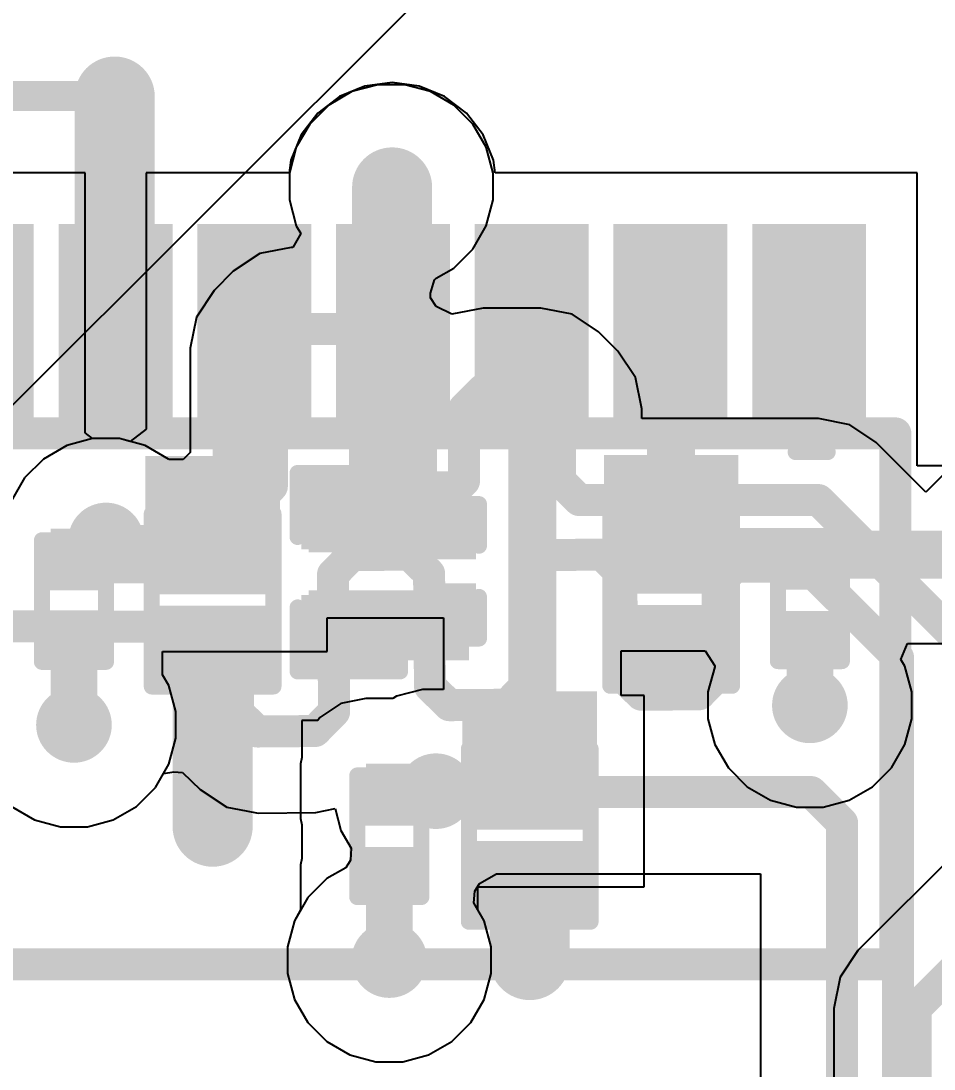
# Model space of a CAD drawing. Header units: millimetres. Extents: x 0 to 214, y 0 to 214.
# Drawn here: x 4.002 to 4.2871, y 3.9083 to 4.2357 of the extents above; entities that cross this region are included whole.
import ezdxf

# ---------------------------------------------------------------- set-up
doc = ezdxf.new("R2010")
doc.units = ezdxf.units.MM
doc.header["$MEASUREMENT"] = 0
for name, color, linetype in [('BottomLayer', 5, 'Continuous'), ('BottomSolder', 6, 'Continuous'), ('TopLayer', 1, 'Continuous'), ('TopOverlay', 2, 'Continuous'), ('TopPaste', 8, 'Continuous'), ('TopSolder', 216, 'Continuous'), ('ViaHoleLayer', 16, 'Continuous')]:
    doc.layers.add(name, color=color, linetype=linetype)
doc.styles.add('Arial', font='', dxfattribs={"height": 0.2})
doc.styles.get('Arial').set_extended_font_data('Arial')

# ---------------------------------------------------------------- blocks, each defined once
blk = doc.blocks.new('DM3BT_DSF_PEJS_31')
at = {"layer": 'TopLayer'}
for points in [[(-0.12598, 0.26575), (-0.12598, 0.32087), (-0.09843, 0.32087), (-0.09843, 0.26575)], [(-0.08268, 0.26575), (-0.08268, 0.32087), (-0.05512, 0.32087), (-0.05512, 0.26575)], [(-0.03937, 0.26575), (-0.03937, 0.32087), (-0.01181, 0.32087), (-0.01181, 0.26575)], [(0.00394, 0.26575), (0.00394, 0.32087), (0.0315, 0.32087), (0.0315, 0.26575)], [(0.04724, 0.26575), (0.04724, 0.32087), (0.0748, 0.32087), (0.0748, 0.26575)], [(0.09055, 0.26575), (0.09055, 0.32087), (0.11811, 0.32087), (0.11811, 0.26575)], [(0.13386, 0.26575), (0.13386, 0.32087), (0.16142, 0.32087), (0.16142, 0.26575)]]:
    blk.add_hatch(color=1, dxfattribs=at).paths.add_polyline_path(points)
at = {"layer": 'TopPaste'}
for points in [[(-0.12598, 0.26575), (-0.12598, 0.32087), (-0.09843, 0.32087), (-0.09843, 0.26575)], [(-0.08268, 0.26575), (-0.08268, 0.32087), (-0.05512, 0.32087), (-0.05512, 0.26575)], [(-0.03937, 0.26575), (-0.03937, 0.32087), (-0.01181, 0.32087), (-0.01181, 0.26575)], [(0.00394, 0.26575), (0.00394, 0.32087), (0.0315, 0.32087), (0.0315, 0.26575)], [(0.04724, 0.26575), (0.04724, 0.32087), (0.0748, 0.32087), (0.0748, 0.26575)], [(0.09055, 0.26575), (0.09055, 0.32087), (0.11811, 0.32087), (0.11811, 0.26575)], [(0.13386, 0.26575), (0.13386, 0.32087), (0.16142, 0.32087), (0.16142, 0.26575)]]:
    blk.add_hatch(color=8, dxfattribs=at).paths.add_polyline_path(points)
at = {"layer": 'TopSolder'}
for points in [[(-0.12998, 0.26175), (-0.12998, 0.32487), (-0.09443, 0.32487), (-0.09443, 0.26175)], [(-0.08668, 0.26175), (-0.08668, 0.32487), (-0.05112, 0.32487), (-0.05112, 0.26175)], [(-0.04337, 0.26175), (-0.04337, 0.32487), (-0.00781, 0.32487), (-0.00781, 0.26175)], [(-0.00006, 0.26175), (-0.00006, 0.32487), (0.0355, 0.32487), (0.0355, 0.26175)], [(0.04324, 0.26175), (0.04324, 0.32487), (0.0788, 0.32487), (0.0788, 0.26175)], [(0.08655, 0.26175), (0.08655, 0.32487), (0.12211, 0.32487), (0.12211, 0.26175)], [(0.12986, 0.26175), (0.12986, 0.32487), (0.16542, 0.32487), (0.16542, 0.26175)]]:
    blk.add_hatch(color=216, dxfattribs=at).paths.add_polyline_path(points)
at = {"layer": 'TopOverlay', "const_width": 0.005}
for points in [[(-0.108, 0.333), (-0.118, 0.333)], [(-0.113, 0.328), (-0.118, 0.333)], [(-0.108, 0.333), (-0.113, 0.328)]]:
    blk.add_lwpolyline(points, dxfattribs=at)
at = {"layer": 'TopOverlay', "const_width": 0.0025}
for points in [[(-0.11925, 0.333, 1), (-0.11675, 0.333, 1)], [(-0.11925, 0.333, 1), (-0.11675, 0.333, 1)], [(-0.10925, 0.333, 1), (-0.10675, 0.333, 1)], [(-0.10925, 0.333, 1), (-0.10675, 0.333, 1)], [(-0.11425, 0.328, 1), (-0.11175, 0.328, 1)], [(-0.11425, 0.328, 1), (-0.11175, 0.328, 1)]]:
    blk.add_lwpolyline(points, format="xyb", close=True, dxfattribs=at)
blk = doc.blocks.new('R___0201_35')
at = {"layer": 'TopLayer'}
for points in [[(-0.01614, 0.00728), (-0.00551, 0.00728), (-0.00551, -0.00728), (-0.01614, -0.00728)], [(0.00551, 0.00728), (0.01614, 0.00728), (0.01614, -0.00728), (0.00551, -0.00728)]]:
    blk.add_hatch(color=1, dxfattribs=at).paths.add_polyline_path(points)
at = {"layer": 'TopPaste'}
for points in [[(-0.01614, 0.00728), (-0.00551, 0.00728), (-0.00551, -0.00728), (-0.01614, -0.00728)], [(0.00551, 0.00728), (0.01614, 0.00728), (0.01614, -0.00728), (0.00551, -0.00728)]]:
    blk.add_hatch(color=8, dxfattribs=at).paths.add_polyline_path(points)
at = {"layer": 'TopSolder'}
for points in [[(-0.01831, 0.00945), (-0.00335, 0.00945), (-0.00335, -0.00945), (-0.01831, -0.00945)], [(0.00335, 0.00945), (0.01831, 0.00945), (0.01831, -0.00945), (0.00335, -0.00945)]]:
    blk.add_hatch(color=216, dxfattribs=at).paths.add_polyline_path(points)
at = {"layer": 'TopOverlay', "const_width": 0.005}
for points in [[(0.019, 0.01), (-0.019, 0.01)], [(-0.019, -0.01), (-0.019, 0.01)], [(0.019, -0.01), (0.019, 0.01)], [(0.019, -0.01), (-0.019, -0.01)]]:
    blk.add_lwpolyline(points, dxfattribs=at)
at = {"layer": 'TopOverlay', "const_width": 0.0025}
for points in [[(-0.02025, 0.01, 1), (-0.01775, 0.01, 1)], [(-0.02025, 0.01, 1), (-0.01775, 0.01, 1)], [(0.01775, 0.01, 1), (0.02025, 0.01, 1)], [(0.01775, 0.01, 1), (0.02025, 0.01, 1)], [(-0.02025, -0.01, 1), (-0.01775, -0.01, 1)], [(-0.02025, -0.01, 1), (-0.01775, -0.01, 1)], [(0.01775, -0.01, 1), (0.02025, -0.01, 1)], [(0.01775, -0.01, 1), (0.02025, -0.01, 1)]]:
    blk.add_lwpolyline(points, format="xyb", close=True, dxfattribs=at)
blk = doc.blocks.new('R___0201_36')
at = {"layer": 'TopLayer'}
for points in [[(-0.01614, 0.00728), (-0.00551, 0.00728), (-0.00551, -0.00728), (-0.01614, -0.00728)], [(0.00551, 0.00728), (0.01614, 0.00728), (0.01614, -0.00728), (0.00551, -0.00728)]]:
    blk.add_hatch(color=1, dxfattribs=at).paths.add_polyline_path(points)
at = {"layer": 'TopPaste'}
for points in [[(-0.01614, 0.00728), (-0.00551, 0.00728), (-0.00551, -0.00728), (-0.01614, -0.00728)], [(0.00551, 0.00728), (0.01614, 0.00728), (0.01614, -0.00728), (0.00551, -0.00728)]]:
    blk.add_hatch(color=8, dxfattribs=at).paths.add_polyline_path(points)
at = {"layer": 'TopSolder'}
for points in [[(-0.01831, 0.00945), (-0.00335, 0.00945), (-0.00335, -0.00945), (-0.01831, -0.00945)], [(0.00335, 0.00945), (0.01831, 0.00945), (0.01831, -0.00945), (0.00335, -0.00945)]]:
    blk.add_hatch(color=216, dxfattribs=at).paths.add_polyline_path(points)
at = {"layer": 'TopOverlay', "const_width": 0.005}
for points in [[(0.019, 0.01), (-0.019, 0.01)], [(-0.019, -0.01), (-0.019, 0.01)], [(0.019, -0.01), (0.019, 0.01)], [(0.019, -0.01), (-0.019, -0.01)]]:
    blk.add_lwpolyline(points, dxfattribs=at)
at = {"layer": 'TopOverlay', "const_width": 0.0025}
for points in [[(-0.02025, 0.01, 1), (-0.01775, 0.01, 1)], [(-0.02025, 0.01, 1), (-0.01775, 0.01, 1)], [(0.01775, 0.01, 1), (0.02025, 0.01, 1)], [(0.01775, 0.01, 1), (0.02025, 0.01, 1)], [(-0.02025, -0.01, 1), (-0.01775, -0.01, 1)], [(-0.02025, -0.01, 1), (-0.01775, -0.01, 1)], [(0.01775, -0.01, 1), (0.02025, -0.01, 1)], [(0.01775, -0.01, 1), (0.02025, -0.01, 1)]]:
    blk.add_lwpolyline(points, format="xyb", close=True, dxfattribs=at)
blk = doc.blocks.new('R___0201_37')
at = {"layer": 'TopLayer'}
for points in [[(-0.01614, 0.00728), (-0.00551, 0.00728), (-0.00551, -0.00728), (-0.01614, -0.00728)], [(0.00551, 0.00728), (0.01614, 0.00728), (0.01614, -0.00728), (0.00551, -0.00728)]]:
    blk.add_hatch(color=1, dxfattribs=at).paths.add_polyline_path(points)
at = {"layer": 'TopPaste'}
for points in [[(-0.01614, 0.00728), (-0.00551, 0.00728), (-0.00551, -0.00728), (-0.01614, -0.00728)], [(0.00551, 0.00728), (0.01614, 0.00728), (0.01614, -0.00728), (0.00551, -0.00728)]]:
    blk.add_hatch(color=8, dxfattribs=at).paths.add_polyline_path(points)
at = {"layer": 'TopSolder'}
for points in [[(-0.01831, 0.00945), (-0.00335, 0.00945), (-0.00335, -0.00945), (-0.01831, -0.00945)], [(0.00335, 0.00945), (0.01831, 0.00945), (0.01831, -0.00945), (0.00335, -0.00945)]]:
    blk.add_hatch(color=216, dxfattribs=at).paths.add_polyline_path(points)
at = {"layer": 'TopOverlay', "const_width": 0.005}
for points in [[(0.019, 0.01), (-0.019, 0.01)], [(-0.019, -0.01), (-0.019, 0.01)], [(0.019, -0.01), (0.019, 0.01)], [(0.019, -0.01), (-0.019, -0.01)]]:
    blk.add_lwpolyline(points, dxfattribs=at)
at = {"layer": 'TopOverlay', "const_width": 0.0025}
for points in [[(-0.02025, 0.01, 1), (-0.01775, 0.01, 1)], [(-0.02025, 0.01, 1), (-0.01775, 0.01, 1)], [(0.01775, 0.01, 1), (0.02025, 0.01, 1)], [(0.01775, 0.01, 1), (0.02025, 0.01, 1)], [(-0.02025, -0.01, 1), (-0.01775, -0.01, 1)], [(-0.02025, -0.01, 1), (-0.01775, -0.01, 1)], [(0.01775, -0.01, 1), (0.02025, -0.01, 1)], [(0.01775, -0.01, 1), (0.02025, -0.01, 1)]]:
    blk.add_lwpolyline(points, format="xyb", close=True, dxfattribs=at)
blk = doc.blocks.new('SOD_882_56')
at = {"layer": 'TopLayer'}
for points in [[(-0.00394, -0.01575), (-0.02362, -0.01575), (-0.02362, 0.01575), (-0.00394, 0.01575)], [(0.02362, -0.01575), (0.00394, -0.01575), (0.00394, 0.01575), (0.02362, 0.01575)]]:
    blk.add_hatch(color=1, dxfattribs=at).paths.add_polyline_path(points)
at = {"layer": 'TopOverlay'}
blk.add_hatch(color=2, dxfattribs=at).paths.add_polyline_path([(0.02697, -0.021), (0.04497, -0.021), (0.04497, 0.021), (0.02697, 0.021)])
at = {"layer": 'TopPaste'}
for points in [[(-0.00394, -0.01575), (-0.02362, -0.01575), (-0.02362, 0.01575), (-0.00394, 0.01575)], [(0.02362, -0.01575), (0.00394, -0.01575), (0.00394, 0.01575), (0.02362, 0.01575)]]:
    blk.add_hatch(color=8, dxfattribs=at).paths.add_polyline_path(points)
at = {"layer": 'TopSolder'}
for points in [[(-0.00177, -0.01791), (-0.02579, -0.01791), (-0.02579, 0.01791), (-0.00177, 0.01791)], [(0.02579, -0.01791), (0.00177, -0.01791), (0.00177, 0.01791), (0.02579, 0.01791)]]:
    blk.add_hatch(color=216, dxfattribs=at).paths.add_polyline_path(points)
at = {"layer": 'TopOverlay', "const_width": 0.005}
for points in [[(-0.027, 0.019), (0.027, 0.019)], [(-0.027, 0.019), (-0.027, -0.019)], [(0.027, 0.019), (0.027, -0.019)], [(-0.027, -0.019), (0.027, -0.019)]]:
    blk.add_lwpolyline(points, dxfattribs=at)
at = {"layer": 'TopOverlay', "const_width": 0.0025}
for points in [[(-0.02825, 0.019, 1), (-0.02575, 0.019, 1)], [(-0.02825, 0.019, 1), (-0.02575, 0.019, 1)], [(0.02575, 0.019, 1), (0.02825, 0.019, 1)], [(0.02575, 0.019, 1), (0.02825, 0.019, 1)], [(-0.02825, -0.019, 1), (-0.02575, -0.019, 1)], [(-0.02825, -0.019, 1), (-0.02575, -0.019, 1)], [(0.02575, -0.019, 1), (0.02825, -0.019, 1)], [(0.02575, -0.019, 1), (0.02825, -0.019, 1)]]:
    blk.add_lwpolyline(points, format="xyb", close=True, dxfattribs=at)
blk = doc.blocks.new('SOD_882_57')
at = {"layer": 'TopLayer'}
for points in [[(-0.00394, -0.01575), (-0.02362, -0.01575), (-0.02362, 0.01575), (-0.00394, 0.01575)], [(0.02362, -0.01575), (0.00394, -0.01575), (0.00394, 0.01575), (0.02362, 0.01575)]]:
    blk.add_hatch(color=1, dxfattribs=at).paths.add_polyline_path(points)
at = {"layer": 'TopOverlay'}
blk.add_hatch(color=2, dxfattribs=at).paths.add_polyline_path([(0.02697, -0.021), (0.04497, -0.021), (0.04497, 0.021), (0.02697, 0.021)])
at = {"layer": 'TopPaste'}
for points in [[(-0.00394, -0.01575), (-0.02362, -0.01575), (-0.02362, 0.01575), (-0.00394, 0.01575)], [(0.02362, -0.01575), (0.00394, -0.01575), (0.00394, 0.01575), (0.02362, 0.01575)]]:
    blk.add_hatch(color=8, dxfattribs=at).paths.add_polyline_path(points)
at = {"layer": 'TopSolder'}
for points in [[(-0.00177, -0.01791), (-0.02579, -0.01791), (-0.02579, 0.01791), (-0.00177, 0.01791)], [(0.02579, -0.01791), (0.00177, -0.01791), (0.00177, 0.01791), (0.02579, 0.01791)]]:
    blk.add_hatch(color=216, dxfattribs=at).paths.add_polyline_path(points)
at = {"layer": 'TopOverlay', "const_width": 0.005}
for points in [[(-0.027, 0.019), (0.027, 0.019)], [(-0.027, 0.019), (-0.027, -0.019)], [(0.027, 0.019), (0.027, -0.019)], [(-0.027, -0.019), (0.027, -0.019)]]:
    blk.add_lwpolyline(points, dxfattribs=at)
at = {"layer": 'TopOverlay', "const_width": 0.0025}
for points in [[(-0.02825, 0.019, 1), (-0.02575, 0.019, 1)], [(-0.02825, 0.019, 1), (-0.02575, 0.019, 1)], [(0.02575, 0.019, 1), (0.02825, 0.019, 1)], [(0.02575, 0.019, 1), (0.02825, 0.019, 1)], [(-0.02825, -0.019, 1), (-0.02575, -0.019, 1)], [(-0.02825, -0.019, 1), (-0.02575, -0.019, 1)], [(0.02575, -0.019, 1), (0.02825, -0.019, 1)], [(0.02575, -0.019, 1), (0.02825, -0.019, 1)]]:
    blk.add_lwpolyline(points, format="xyb", close=True, dxfattribs=at)
blk = doc.blocks.new('SOD_882_58')
at = {"layer": 'TopLayer'}
for points in [[(-0.00394, -0.01575), (-0.02362, -0.01575), (-0.02362, 0.01575), (-0.00394, 0.01575)], [(0.02362, -0.01575), (0.00394, -0.01575), (0.00394, 0.01575), (0.02362, 0.01575)]]:
    blk.add_hatch(color=1, dxfattribs=at).paths.add_polyline_path(points)
at = {"layer": 'TopOverlay'}
blk.add_hatch(color=2, dxfattribs=at).paths.add_polyline_path([(0.02715, -0.021), (0.04515, -0.021), (0.04515, 0.021), (0.02715, 0.021)])
at = {"layer": 'TopPaste'}
for points in [[(-0.00394, -0.01575), (-0.02362, -0.01575), (-0.02362, 0.01575), (-0.00394, 0.01575)], [(0.02362, -0.01575), (0.00394, -0.01575), (0.00394, 0.01575), (0.02362, 0.01575)]]:
    blk.add_hatch(color=8, dxfattribs=at).paths.add_polyline_path(points)
at = {"layer": 'TopSolder'}
for points in [[(-0.00177, -0.01791), (-0.02579, -0.01791), (-0.02579, 0.01791), (-0.00177, 0.01791)], [(0.02579, -0.01791), (0.00177, -0.01791), (0.00177, 0.01791), (0.02579, 0.01791)]]:
    blk.add_hatch(color=216, dxfattribs=at).paths.add_polyline_path(points)
at = {"layer": 'TopOverlay', "const_width": 0.005}
for points in [[(-0.027, 0.019), (0.027, 0.019)], [(-0.027, 0.019), (-0.027, -0.019)], [(0.027, 0.019), (0.027, -0.019)], [(-0.027, -0.019), (0.027, -0.019)]]:
    blk.add_lwpolyline(points, dxfattribs=at)
at = {"layer": 'TopOverlay', "const_width": 0.0025}
for points in [[(-0.02825, 0.019, 1), (-0.02575, 0.019, 1)], [(-0.02825, 0.019, 1), (-0.02575, 0.019, 1)], [(0.02575, 0.019, 1), (0.02825, 0.019, 1)], [(0.02575, 0.019, 1), (0.02825, 0.019, 1)], [(-0.02825, -0.019, 1), (-0.02575, -0.019, 1)], [(-0.02825, -0.019, 1), (-0.02575, -0.019, 1)], [(0.02575, -0.019, 1), (0.02825, -0.019, 1)], [(0.02575, -0.019, 1), (0.02825, -0.019, 1)]]:
    blk.add_lwpolyline(points, format="xyb", close=True, dxfattribs=at)
blk = doc.blocks.new('CAP_0201_60')
at = {"layer": 'TopLayer'}
for points in [[(-0.01772, 0.00591), (-0.00591, 0.00591), (-0.00591, -0.00591), (-0.01772, -0.00591)], [(0.00591, 0.00591), (0.01772, 0.00591), (0.01772, -0.00591), (0.00591, -0.00591)]]:
    blk.add_hatch(color=1, dxfattribs=at).paths.add_polyline_path(points)
at = {"layer": 'TopPaste'}
for points in [[(-0.01772, 0.00591), (-0.00591, 0.00591), (-0.00591, -0.00591), (-0.01772, -0.00591)], [(0.00591, 0.00591), (0.01772, 0.00591), (0.01772, -0.00591), (0.00591, -0.00591)]]:
    blk.add_hatch(color=8, dxfattribs=at).paths.add_polyline_path(points)
at = {"layer": 'TopSolder'}
for points in [[(-0.01988, 0.00807), (-0.00374, 0.00807), (-0.00374, -0.00807), (-0.01988, -0.00807)], [(0.00374, 0.00807), (0.01988, 0.00807), (0.01988, -0.00807), (0.00374, -0.00807)]]:
    blk.add_hatch(color=216, dxfattribs=at).paths.add_polyline_path(points)
at = {"layer": 'TopOverlay', "const_width": 0.005}
for points in [[(-0.021, 0.009), (-0.021, -0.009)], [(-0.021, 0.009), (-0.008, 0.009)], [(0.008, 0.009), (0.021, 0.009)], [(0.021, 0.009), (0.021, -0.009)], [(-0.021, -0.009), (-0.008, -0.009)], [(0.008, -0.009), (0.021, -0.009)]]:
    blk.add_lwpolyline(points, dxfattribs=at)
at = {"layer": 'TopOverlay', "const_width": 0.0025}
for points in [[(-0.02225, 0.009, 1), (-0.01975, 0.009, 1)], [(-0.02225, 0.009, 1), (-0.01975, 0.009, 1)], [(-0.00925, 0.009, 1), (-0.00675, 0.009, 1)], [(0.00675, 0.009, 1), (0.00925, 0.009, 1)], [(0.01975, 0.009, 1), (0.02225, 0.009, 1)], [(0.01975, 0.009, 1), (0.02225, 0.009, 1)], [(-0.02225, -0.009, 1), (-0.01975, -0.009, 1)], [(-0.02225, -0.009, 1), (-0.01975, -0.009, 1)], [(-0.00925, -0.009, 1), (-0.00675, -0.009, 1)], [(0.00675, -0.009, 1), (0.00925, -0.009, 1)], [(0.01975, -0.009, 1), (0.02225, -0.009, 1)], [(0.01975, -0.009, 1), (0.02225, -0.009, 1)]]:
    blk.add_lwpolyline(points, format="xyb", close=True, dxfattribs=at)
blk = doc.blocks.new('C___0402_61')
at = {"layer": 'TopLayer'}
for points in [[(-0.0275, -0.0125), (-0.0275, 0.0125), (-0.0095, 0.0125), (-0.0095, -0.0125)], [(0.0095, -0.0125), (0.0095, 0.0125), (0.0275, 0.0125), (0.0275, -0.0125)]]:
    blk.add_hatch(color=1, dxfattribs=at).paths.add_polyline_path(points)
at = {"layer": 'TopPaste'}
for points in [[(-0.0275, -0.0125), (-0.0275, 0.0125), (-0.0095, 0.0125), (-0.0095, -0.0125)], [(0.0095, -0.0125), (0.0095, 0.0125), (0.0275, 0.0125), (0.0275, -0.0125)]]:
    blk.add_hatch(color=8, dxfattribs=at).paths.add_polyline_path(points)
at = {"layer": 'TopSolder'}
for points in [[(-0.02986, -0.01486), (-0.02986, 0.01486), (-0.00714, 0.01486), (-0.00714, -0.01486)], [(0.00714, -0.01486), (0.00714, 0.01486), (0.02986, 0.01486), (0.02986, -0.01486)]]:
    blk.add_hatch(color=216, dxfattribs=at).paths.add_polyline_path(points)
at = {"layer": 'TopOverlay', "const_width": 0.005}
for points in [[(-0.031, 0.016), (-0.031, -0.016)], [(-0.031, 0.016), (-0.011, 0.016)], [(0.011, 0.016), (0.031, 0.016)], [(0.031, 0.016), (0.031, -0.016)], [(-0.031, -0.016), (-0.011, -0.016)], [(0.011, -0.016), (0.031, -0.016)]]:
    blk.add_lwpolyline(points, dxfattribs=at)
at = {"layer": 'TopOverlay', "const_width": 0.0025}
for points in [[(-0.03225, 0.016, 1), (-0.02975, 0.016, 1)], [(-0.03225, 0.016, 1), (-0.02975, 0.016, 1)], [(-0.01225, 0.016, 1), (-0.00975, 0.016, 1)], [(0.00975, 0.016, 1), (0.01225, 0.016, 1)], [(0.02975, 0.016, 1), (0.03225, 0.016, 1)], [(0.02975, 0.016, 1), (0.03225, 0.016, 1)], [(-0.03225, -0.016, 1), (-0.02975, -0.016, 1)], [(-0.03225, -0.016, 1), (-0.02975, -0.016, 1)], [(-0.01225, -0.016, 1), (-0.00975, -0.016, 1)], [(0.00975, -0.016, 1), (0.01225, -0.016, 1)], [(0.02975, -0.016, 1), (0.03225, -0.016, 1)], [(0.02975, -0.016, 1), (0.03225, -0.016, 1)]]:
    blk.add_lwpolyline(points, format="xyb", close=True, dxfattribs=at)

msp = doc.modelspace()

# ---------------------------------------------------------------- hatches: boundary and pattern name
at = {"layer": 'BottomLayer'}
h = msp.add_hatch(color=5, dxfattribs=at)
edge = h.paths.add_edge_path()
edge.add_arc((4.03127, 4.21212), 0.01181, 0, 360)
h = msp.add_hatch(color=5, dxfattribs=at)
edge = h.paths.add_edge_path()
edge.add_arc((4.11761, 4.184), 0.01181, 0, 360)
h = msp.add_hatch(color=5, dxfattribs=at)
edge = h.paths.add_edge_path()
edge.add_arc((4.02855, 4.07341), 0.01181, 0, 360)
h = msp.add_hatch(color=5, dxfattribs=at)
edge = h.paths.add_edge_path()
edge.add_arc((4.24831, 4.02189), 0.01181, 0, 360)
h = msp.add_hatch(color=5, dxfattribs=at)
edge = h.paths.add_edge_path()
edge.add_arc((4.01854, 4.01578), 0.01181, 0, 360)
h = msp.add_hatch(color=5, dxfattribs=at)
edge = h.paths.add_edge_path()
edge.add_arc((4.13155, 3.99508), 0.01181, 0, 360)
h = msp.add_hatch(color=5, dxfattribs=at)
edge = h.paths.add_edge_path()
edge.add_arc((4.06184, 3.98397), 0.01181, 0, 360)
h = msp.add_hatch(color=5, dxfattribs=at)
edge = h.paths.add_edge_path()
edge.add_arc((4.117, 3.9423), 0.01181, 0, 360)
at = {"layer": 'TopLayer'}
h = msp.add_hatch(color=1, dxfattribs=at)
edge = h.paths.add_edge_path()
edge.add_arc((4.03127, 4.21212), 0.01181, 0, 360)
h = msp.add_hatch(color=1, dxfattribs=at)
edge = h.paths.add_edge_path()
edge.add_arc((4.11761, 4.184), 0.01181, 0, 360)
for points in [[(4.10437, 4.084), (4.13193, 4.084), (4.13193, 4.12709), (4.10437, 4.12709)], [(4.09187, 4.06967), (4.14191, 4.06967), (4.14191, 4.095), (4.09187, 4.095)], [(4.075, 4.07713), (4.01125, 4.07713), (4.01125, 4.06), (4.075, 4.06)], [(4.19184, 4.06021), (4.25559, 4.06021), (4.25559, 4.07734), (4.19184, 4.07734)], [(4.09187, 4.036), (4.14191, 4.036), (4.14191, 4.05786), (4.09187, 4.05786)], [(4.01125, 4.02248), (4.02582, 4.02248), (4.02582, 4.04559), (4.01125, 4.04559)], [(4.24102, 4.0227), (4.25559, 4.0227), (4.25559, 4.04581), (4.24102, 4.04581)], [(4.174, 4.00366), (4.10972, 4.00366), (4.10972, 3.98652), (4.174, 3.98652)], [(4.10972, 3.949), (4.12428, 3.949), (4.12428, 3.97211), (4.10972, 3.97211)]]:
    msp.add_hatch(color=1, dxfattribs=at).paths.add_polyline_path(points)
h = msp.add_hatch(color=1, dxfattribs=at)
edge = h.paths.add_edge_path()
edge.add_arc((4.02855, 4.07341), 0.01181, 0, 360)
h = msp.add_hatch(color=1, dxfattribs=at)
edge = h.paths.add_edge_path()
edge.add_arc((4.24831, 4.02189), 0.01181, 0, 360)
h = msp.add_hatch(color=1, dxfattribs=at)
edge = h.paths.add_edge_path()
edge.add_arc((4.01854, 4.01578), 0.01181, 0, 360)
h = msp.add_hatch(color=1, dxfattribs=at)
edge = h.paths.add_edge_path()
edge.add_arc((4.13155, 3.99508), 0.01181, 0, 360)
h = msp.add_hatch(color=1, dxfattribs=at)
edge = h.paths.add_edge_path()
edge.add_arc((4.06184, 3.98397), 0.01181, 0, 360)
h = msp.add_hatch(color=1, dxfattribs=at)
edge = h.paths.add_edge_path()
edge.add_arc((4.117, 3.9423), 0.01181, 0, 360)
at = {"layer": 'ViaHoleLayer'}
h = msp.add_hatch(color=16, dxfattribs=at)
edge = h.paths.add_edge_path()
edge.add_arc((4.03127, 4.21212), 0.00591, 0, 360)
h = msp.add_hatch(color=16, dxfattribs=at)
edge = h.paths.add_edge_path()
edge.add_arc((4.11761, 4.184), 0.00591, 0, 360)
h = msp.add_hatch(color=16, dxfattribs=at)
edge = h.paths.add_edge_path()
edge.add_arc((4.02855, 4.07341), 0.00591, 0, 360)
h = msp.add_hatch(color=16, dxfattribs=at)
edge = h.paths.add_edge_path()
edge.add_arc((4.24831, 4.02189), 0.00591, 0, 360)
h = msp.add_hatch(color=16, dxfattribs=at)
edge = h.paths.add_edge_path()
edge.add_arc((4.01854, 4.01578), 0.00591, 0, 360)
h = msp.add_hatch(color=16, dxfattribs=at)
edge = h.paths.add_edge_path()
edge.add_arc((4.13155, 3.99508), 0.00591, 0, 360)
h = msp.add_hatch(color=16, dxfattribs=at)
edge = h.paths.add_edge_path()
edge.add_arc((4.06184, 3.98397), 0.00591, 0, 360)
h = msp.add_hatch(color=16, dxfattribs=at)
edge = h.paths.add_edge_path()
edge.add_arc((4.117, 3.9423), 0.00591, 0, 360)

# ---------------------------------------------------------------- linework, layer by layer
at = {"layer": 'BottomLayer'}
for p, q in [((4.11343, 4.21581), (4.10534, 4.21364)), ((4.1218, 4.21581), (4.11343, 4.21581)), ((4.12989, 4.21364), (4.1218, 4.21581)), ((4.10534, 4.21364), (4.09808, 4.20946)), ((4.13715, 4.20946), (4.12989, 4.21364)), ((4.09808, 4.20946), (4.09216, 4.20353)), ((4.14307, 4.20353), (4.13715, 4.20946)), ((4.09216, 4.20353), (4.08797, 4.19628)), ((4.14726, 4.19628), (4.14307, 4.20353)), ((4.08797, 4.19628), (4.0858, 4.18819)), ((4.14943, 4.18819), (4.14726, 4.19628)), ((4.0858, 4.18819), (4.0858, 4.17981)), ((4.14943, 4.17981), (4.14943, 4.18819)), ((4.0858, 4.17981), (4.08797, 4.17172)), ((4.14726, 4.17172), (4.14943, 4.17981)), ((4.08937, 4.1693), (4.08687, 4.16497)), ((4.08797, 4.17172), (4.08937, 4.1693)), ((4.14307, 4.16447), (4.14726, 4.17172)), ((4.07657, 4.16303), (4.0683, 4.1575)), ((4.08633, 4.16497), (4.07657, 4.16303)), ((4.08687, 4.16497), (4.08633, 4.16497)), ((4.13715, 4.15854), (4.14307, 4.16447)), ((4.0683, 4.1575), (4.0623, 4.1515)), ((4.13159, 4.15534), (4.13715, 4.15854)), ((4.1299, 4.1507), (4.13113, 4.1548)), ((4.13113, 4.1548), (4.13159, 4.15534)), ((4.0623, 4.1515), (4.05678, 4.14323)), ((4.1299, 4.14918), (4.1299, 4.1507)), ((4.13166, 4.14655), (4.1299, 4.14918)), ((4.13657, 4.14408), (4.13166, 4.14655)), ((4.14633, 4.14602), (4.13657, 4.14408)), ((4.16433, 4.14602), (4.14633, 4.14602)), ((4.17408, 4.14408), (4.16433, 4.14602)), ((4.05678, 4.14323), (4.05484, 4.13348)), ((4.18235, 4.13855), (4.17408, 4.14408)), ((4.18835, 4.13255), (4.18235, 4.13855)), ((4.05484, 4.13348), (4.05484, 4.10093)), ((4.19388, 4.12428), (4.18835, 4.13255)), ((4.19582, 4.11453), (4.19388, 4.12428)), ((4.19582, 4.11152), (4.19582, 4.11453)), ((4.25099, 4.11152), (4.19582, 4.11152)), ((4.26075, 4.10958), (4.25099, 4.11152)), ((4.26902, 4.10406), (4.26075, 4.10958)), ((4.02436, 4.10522), (4.01627, 4.10305)), ((4.03273, 4.10522), (4.02436, 4.10522)), ((4.04082, 4.10305), (4.03273, 4.10522)), ((4.28454, 4.08853), (4.26902, 4.10406)), ((4.01627, 4.10305), (4.00901, 4.09886)), ((4.04808, 4.09886), (4.04082, 4.10305)), ((4.05484, 4.10093), (4.05264, 4.09873)), ((4.00901, 4.09886), (4.00309, 4.09294)), ((4.04821, 4.09873), (4.04808, 4.09886)), ((4.05264, 4.09873), (4.04821, 4.09873)), ((4.29047, 4.09446), (4.28454, 4.08853)), ((4.00309, 4.09294), (3.9989, 4.08568)), ((4.28454, 4.08853), (4.28454, 4.08853)), ((4.04399, 3.99625), (4.04648, 4.00056)), ((4.04648, 4.00056), (4.04977, 4.00114)), ((4.04977, 4.00114), (4.05247, 4.00093)), ((4.05247, 4.00093), (4.05793, 3.99556)), ((4.03807, 3.99033), (4.04399, 3.99625)), ((4.05793, 3.99556), (4.05793, 3.99556)), ((4.05793, 3.99556), (4.06625, 3.9901)), ((3.999, 3.99033), (4.00626, 3.98614)), ((4.03081, 3.98614), (4.03807, 3.99033)), ((4.06625, 3.9901), (4.06625, 3.9901)), ((4.06625, 3.9901), (4.06625, 3.9901)), ((4.06625, 3.9901), (4.07229, 3.98894)), ((4.07229, 3.98894), (4.07602, 3.98824)), ((4.09402, 3.98838), (4.10007, 3.98964)), ((4.10007, 3.98964), (4.1019, 3.9828)), ((4.00626, 3.98614), (4.01435, 3.98397)), ((4.02272, 3.98397), (4.03081, 3.98614)), ((4.07602, 3.98824), (4.09402, 3.98838)), ((4.07602, 3.98824), (4.07602, 3.98824)), ((4.07602, 3.98824), (4.07602, 3.98824)), ((4.01435, 3.98397), (4.02272, 3.98397)), ((4.1019, 3.9828), (4.10512, 3.97723)), ((4.10512, 3.97723), (4.10484, 3.97353)), ((4.10484, 3.97353), (4.10339, 3.97118)), ((4.10339, 3.97118), (4.09747, 3.96776)), ((4.14515, 3.96621), (4.15051, 3.9693)), ((4.15051, 3.9693), (4.23289, 3.9693)), ((4.23289, 3.9693), (4.23289, 3.74121)), ((4.09747, 3.96776), (4.09154, 3.96184)), ((4.14371, 3.96386), (4.14515, 3.96621)), ((4.14342, 3.96016), (4.14371, 3.96386)), ((4.09154, 3.96184), (4.08736, 3.95458)), ((4.14664, 3.95458), (4.14342, 3.96016)), ((4.08736, 3.95458), (4.08519, 3.94649)), ((4.14881, 3.94649), (4.14664, 3.95458)), ((4.08519, 3.94649), (4.08519, 3.93812)), ((4.14881, 3.93812), (4.14881, 3.94649)), ((4.08519, 3.93812), (4.08736, 3.93003)), ((4.14664, 3.93003), (4.14881, 3.93812)), ((4.08736, 3.93003), (4.09154, 3.92277)), ((4.14246, 3.92277), (4.14664, 3.93003)), ((4.09154, 3.92277), (4.09747, 3.91685)), ((4.13653, 3.91685), (4.14246, 3.92277)), ((4.09747, 3.91685), (4.10472, 3.91266)), ((4.12928, 3.91266), (4.13653, 3.91685)), ((4.10472, 3.91266), (4.11281, 3.91049)), ((4.11281, 3.91049), (4.12119, 3.91049)), ((4.12119, 3.91049), (4.12928, 3.91266))]:
    msp.add_line(p, q, dxfattribs=at)
at = {"layer": 'BottomLayer', "const_width": 0.01}
for points in [[(4.08033, 4.13348), (4.08633, 4.13948)], [(4.08633, 4.13948), (4.10433, 4.13948)], [(4.10433, 4.13948), (4.11033, 4.13348)], [(4.08033, 4.09037), (4.08033, 4.13348)], [(4.11033, 4.09203), (4.11033, 4.13348)], [(4.14033, 4.11453), (4.14633, 4.12053)], [(4.14633, 4.12053), (4.16433, 4.12053)], [(4.16433, 4.12053), (4.17033, 4.11453)], [(4.14033, 4.09203), (4.14033, 4.11453)], [(4.17033, 4.09203), (4.17033, 4.11453)], [(4.11033, 4.09203), (4.11633, 4.08603)], [(4.13433, 4.08603), (4.14033, 4.09203)], [(4.17033, 4.09203), (4.17633, 4.08603)], [(4.06933, 4.07937), (4.08033, 4.09037)], [(4.11633, 4.08603), (4.13433, 4.08603)], [(4.17633, 4.08603), (4.18576, 4.08603)], [(4.18576, 4.08603), (4.25099, 4.08603)], [(4.25099, 4.08603), (4.29285, 4.04418)], [(4.0632, 4.07324), (4.06933, 4.07937)], [(4.02855, 4.07341), (4.02871, 4.07324)], [(4.02871, 4.07324), (4.0632, 4.07324)], [(4.09942, 4.06279), (4.10537, 4.06884)], [(4.10537, 4.06884), (4.12337, 4.06899)], [(4.12337, 4.06899), (4.12942, 4.06303)], [(4.15942, 4.06279), (4.16537, 4.06884)], [(4.16537, 4.06884), (4.18337, 4.06899)], [(4.18337, 4.06899), (4.18942, 4.06303)], [(4.21945, 4.05976), (4.2254, 4.06581)], [(4.2254, 4.06581), (4.23755, 4.06581)], [(4.23755, 4.06581), (4.24681, 4.06581)], [(4.24681, 4.06581), (4.27585, 4.03677)], [(4.09942, 4.06279), (4.09976, 4.01992)], [(4.12942, 4.06303), (4.1297, 4.02789)], [(4.15942, 4.06279), (4.1597, 4.02814)], [(4.18942, 4.06303), (4.18968, 4.03116)], [(4.21945, 4.05976), (4.21968, 4.0314)], [(3.97289, 4.04659), (4.02855, 4.04659)], [(4.02855, 4.04659), (4.02964, 4.04659)], [(4.02964, 4.04659), (4.02981, 4.04643)], [(4.02981, 4.04643), (4.04512, 4.04643)], [(4.04512, 4.04643), (4.04528, 4.04659)], [(4.04528, 4.04659), (4.06303, 4.04659)], [(4.06303, 4.04659), (4.06354, 4.04711)], [(4.06354, 4.04711), (4.06959, 4.04116)], [(4.06959, 4.04116), (4.06976, 4.01968)], [(4.27585, 3.63253), (4.27585, 4.03677)], [(4.18968, 4.03116), (4.19572, 4.02521)], [(4.21372, 4.02535), (4.21968, 4.0314)], [(4.1297, 4.02789), (4.13575, 4.02194)], [(4.15375, 4.02209), (4.1597, 4.02814)], [(4.19572, 4.02521), (4.21372, 4.02535)], [(4.06976, 4.01968), (4.07581, 4.01372)], [(4.09381, 4.01387), (4.09976, 4.01992)], [(4.13575, 4.02194), (4.15375, 4.02209)], [(4.07581, 4.01372), (4.09381, 4.01387)], [(4.13184, 3.99479), (4.24871, 3.99479)], [(4.24871, 3.99479), (4.25838, 3.98513)], [(4.25838, 3.62596), (4.25838, 3.98513)]]:
    msp.add_lwpolyline(points, dxfattribs=at)
at = {"layer": 'BottomLayer', "const_width": 0.005}
for points in [[(4.08383, 4.13948, 1), (4.08883, 4.13948, 1)], [(4.08383, 4.13948, 1), (4.08883, 4.13948, 1)], [(4.10183, 4.13948, 1), (4.10683, 4.13948, 1)], [(4.10183, 4.13948, 1), (4.10683, 4.13948, 1)], [(4.07783, 4.13348, 1), (4.08283, 4.13348, 1)], [(4.07783, 4.13348, 1), (4.08283, 4.13348, 1)], [(4.10783, 4.13348, 1), (4.11283, 4.13348, 1)], [(4.10783, 4.13348, 1), (4.11283, 4.13348, 1)], [(4.14383, 4.12053, 1), (4.14883, 4.12053, 1)], [(4.14383, 4.12053, 1), (4.14883, 4.12053, 1)], [(4.16183, 4.12053, 1), (4.16683, 4.12053, 1)], [(4.16183, 4.12053, 1), (4.16683, 4.12053, 1)], [(4.13783, 4.11453, 1), (4.14283, 4.11453, 1)], [(4.13783, 4.11453, 1), (4.14283, 4.11453, 1)], [(4.16783, 4.11453, 1), (4.17283, 4.11453, 1)], [(4.16783, 4.11453, 1), (4.17283, 4.11453, 1)], [(4.10783, 4.09203, 1), (4.11283, 4.09203, 1)], [(4.10783, 4.09203, 1), (4.11283, 4.09203, 1)], [(4.13783, 4.09203, 1), (4.14283, 4.09203, 1)], [(4.13783, 4.09203, 1), (4.14283, 4.09203, 1)], [(4.16783, 4.09203, 1), (4.17283, 4.09203, 1)], [(4.16783, 4.09203, 1), (4.17283, 4.09203, 1)], [(4.07783, 4.09037, 1), (4.08283, 4.09037, 1)], [(4.07783, 4.09037, 1), (4.08283, 4.09037, 1)], [(4.11383, 4.08603, 1), (4.11883, 4.08603, 1)], [(4.11383, 4.08603, 1), (4.11883, 4.08603, 1)], [(4.13183, 4.08603, 1), (4.13683, 4.08603, 1)], [(4.13183, 4.08603, 1), (4.13683, 4.08603, 1)], [(4.17383, 4.08603, 1), (4.17883, 4.08603, 1)], [(4.17383, 4.08603, 1), (4.17883, 4.08603, 1)], [(4.18326, 4.08603, 1), (4.18826, 4.08603, 1)], [(4.18326, 4.08603, 1), (4.18826, 4.08603, 1)], [(4.24849, 4.08603, 1), (4.25349, 4.08603, 1)], [(4.24849, 4.08603, 1), (4.25349, 4.08603, 1)], [(4.06683, 4.07937, 1), (4.07183, 4.07937, 1)], [(4.06683, 4.07937, 1), (4.07183, 4.07937, 1)], [(4.02604, 4.07341, 1), (4.03104, 4.07341, 1)], [(4.02621, 4.07324, 1), (4.03121, 4.07324, 1)], [(4.02621, 4.07324, 1), (4.03121, 4.07324, 1)], [(4.0607, 4.07324, 1), (4.0657, 4.07324, 1)], [(4.0607, 4.07324, 1), (4.0657, 4.07324, 1)], [(4.10287, 4.06884, 1), (4.10787, 4.06884, 1)], [(4.10287, 4.06884, 1), (4.10787, 4.06884, 1)], [(4.12087, 4.06899, 1), (4.12587, 4.06899, 1)], [(4.12087, 4.06899, 1), (4.12587, 4.06899, 1)], [(4.16287, 4.06884, 1), (4.16787, 4.06884, 1)], [(4.16287, 4.06884, 1), (4.16787, 4.06884, 1)], [(4.18087, 4.06899, 1), (4.18587, 4.06899, 1)], [(4.18087, 4.06899, 1), (4.18587, 4.06899, 1)], [(4.2229, 4.06581, 1), (4.2279, 4.06581, 1)], [(4.2229, 4.06581, 1), (4.2279, 4.06581, 1)], [(4.23505, 4.06581, 1), (4.24005, 4.06581, 1)], [(4.23505, 4.06581, 1), (4.24005, 4.06581, 1)], [(4.2443, 4.06581, 1), (4.2493, 4.06581, 1)], [(4.2443, 4.06581, 1), (4.2493, 4.06581, 1)], [(4.09692, 4.06279, 1), (4.10192, 4.06279, 1)], [(4.09692, 4.06279, 1), (4.10192, 4.06279, 1)], [(4.12692, 4.06303, 1), (4.13192, 4.06303, 1)], [(4.12692, 4.06303, 1), (4.13192, 4.06303, 1)], [(4.15692, 4.06279, 1), (4.16192, 4.06279, 1)], [(4.15692, 4.06279, 1), (4.16192, 4.06279, 1)], [(4.18692, 4.06303, 1), (4.19192, 4.06303, 1)], [(4.18692, 4.06303, 1), (4.19192, 4.06303, 1)], [(4.21695, 4.05976, 1), (4.22195, 4.05976, 1)], [(4.21695, 4.05976, 1), (4.22195, 4.05976, 1)], [(4.02605, 4.04659, 1), (4.03105, 4.04659, 1)], [(4.02605, 4.04659, 1), (4.03105, 4.04659, 1)], [(4.02714, 4.04659, 1), (4.03214, 4.04659, 1)], [(4.02714, 4.04659, 1), (4.03214, 4.04659, 1)], [(4.02731, 4.04643, 1), (4.03231, 4.04643, 1)], [(4.02731, 4.04643, 1), (4.03231, 4.04643, 1)], [(4.04262, 4.04643, 1), (4.04762, 4.04643, 1)], [(4.04262, 4.04643, 1), (4.04762, 4.04643, 1)], [(4.04278, 4.04659, 1), (4.04778, 4.04659, 1)], [(4.04278, 4.04659, 1), (4.04778, 4.04659, 1)], [(4.06053, 4.04659, 1), (4.06553, 4.04659, 1)], [(4.06053, 4.04659, 1), (4.06553, 4.04659, 1)], [(4.06104, 4.04711, 1), (4.06604, 4.04711, 1)], [(4.06104, 4.04711, 1), (4.06604, 4.04711, 1)], [(4.06709, 4.04116, 1), (4.07209, 4.04116, 1)], [(4.06709, 4.04116, 1), (4.07209, 4.04116, 1)], [(4.27335, 4.03677, 1), (4.27835, 4.03677, 1)], [(4.27335, 4.03677, 1), (4.27835, 4.03677, 1)], [(4.18718, 4.03116, 1), (4.19218, 4.03116, 1)], [(4.18718, 4.03116, 1), (4.19218, 4.03116, 1)], [(4.21718, 4.0314, 1), (4.22218, 4.0314, 1)], [(4.21718, 4.0314, 1), (4.22218, 4.0314, 1)], [(4.1272, 4.02789, 1), (4.1322, 4.02789, 1)], [(4.1272, 4.02789, 1), (4.1322, 4.02789, 1)], [(4.1572, 4.02814, 1), (4.1622, 4.02814, 1)], [(4.1572, 4.02814, 1), (4.1622, 4.02814, 1)], [(4.19322, 4.02521, 1), (4.19822, 4.02521, 1)], [(4.19322, 4.02521, 1), (4.19822, 4.02521, 1)], [(4.21122, 4.02535, 1), (4.21622, 4.02535, 1)], [(4.21122, 4.02535, 1), (4.21622, 4.02535, 1)], [(4.06726, 4.01968, 1), (4.07226, 4.01968, 1)], [(4.06726, 4.01968, 1), (4.07226, 4.01968, 1)], [(4.09726, 4.01992, 1), (4.10226, 4.01992, 1)], [(4.09726, 4.01992, 1), (4.10226, 4.01992, 1)], [(4.13325, 4.02194, 1), (4.13825, 4.02194, 1)], [(4.13325, 4.02194, 1), (4.13825, 4.02194, 1)], [(4.15125, 4.02209, 1), (4.15625, 4.02209, 1)], [(4.15125, 4.02209, 1), (4.15625, 4.02209, 1)], [(4.07331, 4.01372, 1), (4.07831, 4.01372, 1)], [(4.07331, 4.01372, 1), (4.07831, 4.01372, 1)], [(4.09131, 4.01387, 1), (4.09631, 4.01387, 1)], [(4.09131, 4.01387, 1), (4.09631, 4.01387, 1)], [(4.12934, 3.99479, 1), (4.13434, 3.99479, 1)], [(4.24621, 3.99479, 1), (4.25121, 3.99479, 1)], [(4.24621, 3.99479, 1), (4.25121, 3.99479, 1)], [(4.25588, 3.98513, 1), (4.26088, 3.98513, 1)], [(4.25588, 3.98513, 1), (4.26088, 3.98513, 1)]]:
    msp.add_lwpolyline(points, format="xyb", close=True, dxfattribs=at)
at = {"layer": 'BottomSolder'}
msp.add_line((0.01331, 0.13315), (214.05121, 213.98292), dxfattribs=at)
at = {"layer": 'TopLayer'}
for p, q in [((4.1094, 4.2154), (4.10149, 4.21212)), ((4.11788, 4.21651), (4.1094, 4.2154)), ((4.12637, 4.2154), (4.11788, 4.21651)), ((4.13427, 4.21212), (4.12637, 4.2154)), ((4.10149, 4.21212), (4.0947, 4.20691)), ((4.14106, 4.20691), (4.13427, 4.21212)), ((4.0947, 4.20691), (4.08949, 4.20012)), ((4.14627, 4.20012), (4.14106, 4.20691)), ((4.08949, 4.20012), (4.08622, 4.19222)), ((4.14955, 4.19222), (4.14627, 4.20012)), ((4.08622, 4.19222), (4.0857, 4.18829)), ((4.15006, 4.18829), (4.14955, 4.19222)), ((4.02201, 4.18829), (3.91114, 4.18829)), ((4.02201, 4.10702), (4.02201, 4.18829)), ((4.0857, 4.18829), (4.04106, 4.18829)), ((4.04106, 4.18829), (4.04106, 4.10816)), ((4.28185, 4.18829), (4.15006, 4.18829)), ((4.28185, 4.09674), (4.28185, 4.18829)), ((4.02436, 4.10522), (4.02201, 4.10702)), ((4.04106, 4.10816), (4.03606, 4.10432)), ((4.03273, 4.10522), (4.02436, 4.10522)), ((4.03606, 4.10432), (4.03273, 4.10522)), ((4.29442, 4.09674), (4.28185, 4.09674)), ((4.09759, 4.03872), (4.09759, 4.04928)), ((4.09759, 4.04928), (4.13391, 4.04928)), ((4.13391, 4.04928), (4.13391, 4.02689)), ((4.36851, 4.05049), (4.26327, 3.94525)), ((4.27674, 4.03626), (4.27877, 4.04126)), ((4.27877, 4.04126), (4.29442, 4.04126)), ((4.04621, 4.03147), (4.04621, 4.03872)), ((4.04621, 4.03872), (4.09759, 4.03872)), ((4.18939, 4.02493), (4.18939, 4.03894)), ((4.18939, 4.03894), (4.21564, 4.03894)), ((4.21564, 4.03894), (4.21865, 4.0342)), ((4.27795, 4.03417), (4.27674, 4.03626)), ((4.04818, 4.02806), (4.04621, 4.03147)), ((4.2186, 4.03394), (4.2165, 4.02608)), ((4.21865, 4.0342), (4.2186, 4.03394)), ((4.28012, 4.02608), (4.27795, 4.03417)), ((4.05035, 4.01997), (4.04818, 4.02806)), ((4.11927, 4.02473), (4.11809, 4.02405)), ((4.12736, 4.02689), (4.11927, 4.02473)), ((4.13391, 4.02689), (4.12736, 4.02689)), ((4.19659, 4.02493), (4.18939, 4.02493)), ((4.19659, 3.96524), (4.19659, 4.02493)), ((4.2165, 4.02608), (4.2165, 4.01771)), ((4.28012, 4.01771), (4.28012, 4.02608)), ((4.10191, 4.02249), (4.0953, 4.01807)), ((4.10972, 4.02405), (4.10191, 4.02249)), ((4.11809, 4.02405), (4.10972, 4.02405)), ((4.05035, 4.0116), (4.05035, 4.01997)), ((4.0953, 4.01807), (4.09467, 4.01714)), ((4.09467, 4.01714), (4.08972, 4.01714)), ((4.08972, 4.01714), (4.08972, 4.00563)), ((4.2165, 4.01771), (4.21866, 4.00962)), ((4.27795, 4.00962), (4.28012, 4.01771)), ((4.04818, 4.0035), (4.05035, 4.0116)), ((4.21866, 4.00962), (4.22285, 4.00236)), ((4.27376, 4.00236), (4.27795, 4.00962)), ((4.08972, 4.00563), (4.08932, 4.00366)), ((4.04399, 3.99625), (4.04818, 4.0035)), ((4.08932, 4.00366), (4.08932, 3.98652)), ((4.22285, 4.00236), (4.22877, 3.99644)), ((4.26784, 3.99644), (4.27376, 4.00236)), ((4.03807, 3.99033), (4.04399, 3.99625)), ((4.22877, 3.99644), (4.23603, 3.99225)), ((4.26059, 3.99225), (4.26784, 3.99644)), ((4.23603, 3.99225), (4.24412, 3.99008)), ((4.2525, 3.99008), (4.26059, 3.99225)), ((3.999, 3.99033), (4.00626, 3.98614)), ((4.03081, 3.98614), (4.03807, 3.99033)), ((4.24412, 3.99008), (4.2525, 3.99008)), ((4.00626, 3.98614), (4.01435, 3.98397)), ((4.02272, 3.98397), (4.03081, 3.98614)), ((4.08932, 3.98652), (4.08972, 3.98455)), ((4.01435, 3.98397), (4.02272, 3.98397)), ((4.08972, 3.98455), (4.08972, 3.97408)), ((4.08972, 3.97408), (4.08932, 3.97211)), ((4.08932, 3.97211), (4.08932, 3.95799)), ((4.14468, 3.95799), (4.14468, 3.96524)), ((4.14468, 3.96524), (4.19659, 3.96524)), ((4.08932, 3.95799), (4.08736, 3.95458)), ((4.14664, 3.95458), (4.14468, 3.95799)), ((4.08736, 3.95458), (4.08519, 3.94649)), ((4.14881, 3.94649), (4.14664, 3.95458)), ((4.08519, 3.94649), (4.08519, 3.93812)), ((4.14881, 3.93812), (4.14881, 3.94649)), ((4.26327, 3.94525), (4.25774, 3.93698)), ((4.08519, 3.93812), (4.08736, 3.93003)), ((4.14664, 3.93003), (4.14881, 3.93812)), ((4.25774, 3.93698), (4.2558, 3.92723)), ((4.08736, 3.93003), (4.09154, 3.92277)), ((4.14246, 3.92277), (4.14664, 3.93003)), ((4.2558, 3.92723), (4.2558, 3.62315)), ((4.09154, 3.92277), (4.09747, 3.91685)), ((4.13653, 3.91685), (4.14246, 3.92277)), ((4.09747, 3.91685), (4.10472, 3.91266)), ((4.12928, 3.91266), (4.13653, 3.91685)), ((4.10472, 3.91266), (4.11281, 3.91049)), ((4.11281, 3.91049), (4.12119, 3.91049)), ((4.12119, 3.91049), (4.12928, 3.91266))]:
    msp.add_line(p, q, dxfattribs=at)
for points, const_width in [([(4.03127, 4.141), (4.03127, 4.21212)], 0.025), ([(4.11788, 4.141), (4.11788, 4.18373)], 0.025), ([(4.03127, 4.141), (4.03154, 4.14073)], 0.01), ([(4.06937, 4.08009), (4.06937, 4.14025)], 0.015), ([(4.07437, 4.14025), (4.07484, 4.14073)], 0.015), ([(4.16146, 4.14073), (4.16165, 4.14053)], 0.015), ([(4.16165, 3.99928), (4.16165, 4.14053)], 0.015), ([(4.20477, 4.14073), (4.20496, 4.14053)], 0.015), ([(4.20496, 4.07282), (4.20496, 4.14053)], 0.015), ([(4.06184, 4.06856), (4.06937, 4.07609)], 0.015), ([(4.06146, 4.06895), (4.06184, 4.06856)], 0.015), ([(4.20481, 4.06897), (4.20496, 4.06882)], 0.015), ([(4.20496, 4.06878), (4.20496, 4.06882)], 0.015), ([(4.20496, 4.06882), (4.205, 4.06878)], 0.015), ([(4.20496, 4.06878), (4.20535, 4.06839)], 0.015), ([(4.20535, 4.06839), (4.24831, 4.06839)], 0.015), ([(4.24831, 4.06839), (4.24892, 4.069)], 0.015), ([(4.24892, 4.069), (4.31, 4.069)], 0.015), ([(4.06184, 3.98397), (4.06184, 4.03392)], 0.025), ([(4.28129, 3.92723), (4.394, 4.03993)], 0.01), ([(4.16065, 3.99528), (4.16084, 3.99508)], 0.015), ([(4.16084, 3.9423), (4.16084, 3.96017)], 0.025), ([(4.28129, 3.62315), (4.28129, 3.92723)], 0.01)]:
    msp.add_lwpolyline(points, dxfattribs=dict(at, const_width=const_width))
for points, const_width in [([(4.02502, 4.21212, 1), (4.03752, 4.21212, 1)], 0.0125), ([(4.11163, 4.18373, 1), (4.12413, 4.18373, 1)], 0.0125), ([(4.02502, 4.141, 1), (4.03752, 4.141, 1)], 0.0125), ([(4.11163, 4.141, 1), (4.12413, 4.141, 1)], 0.0125), ([(4.02877, 4.141, 1), (4.03377, 4.141, 1)], 0.005), ([(4.02904, 4.14073, 1), (4.03404, 4.14073, 1)], 0.005), ([(4.06562, 4.14025, 1), (4.07312, 4.14025, 1)], 0.0075), ([(4.07062, 4.14025, 1), (4.07812, 4.14025, 1)], 0.0075), ([(4.07109, 4.14073, 1), (4.07859, 4.14073, 1)], 0.0075), ([(4.15771, 4.14073, 1), (4.16521, 4.14073, 1)], 0.0075), ([(4.1579, 4.14053, 1), (4.1654, 4.14053, 1)], 0.0075), ([(4.1579, 4.14053, 1), (4.1654, 4.14053, 1)], 0.0075), ([(4.20102, 4.14073, 1), (4.20852, 4.14073, 1)], 0.0075), ([(4.20121, 4.14053, 1), (4.20871, 4.14053, 1)], 0.0075), ([(4.20121, 4.14053, 1), (4.20871, 4.14053, 1)], 0.0075), ([(4.06562, 4.08009, 1), (4.07312, 4.08009, 1)], 0.0075), ([(4.06562, 4.07609, 1), (4.07312, 4.07609, 1)], 0.0075), ([(4.20121, 4.07282, 1), (4.20871, 4.07282, 1)], 0.0075), ([(4.05771, 4.06895, 1), (4.06521, 4.06895, 1)], 0.0075), ([(4.05809, 4.06856, 1), (4.06559, 4.06856, 1)], 0.0075), ([(4.05809, 4.06856, 1), (4.06559, 4.06856, 1)], 0.0075), ([(4.20106, 4.06897, 1), (4.20856, 4.06897, 1)], 0.0075), ([(4.20121, 4.06882, 1), (4.20871, 4.06882, 1)], 0.0075), ([(4.20121, 4.06882, 1), (4.20871, 4.06882, 1)], 0.0075), ([(4.20121, 4.06882, 1), (4.20871, 4.06882, 1)], 0.0075), ([(4.20121, 4.06878, 1), (4.20871, 4.06878, 1)], 0.0075), ([(4.20121, 4.06878, 1), (4.20871, 4.06878, 1)], 0.0075), ([(4.20125, 4.06878, 1), (4.20875, 4.06878, 1)], 0.0075), ([(4.2016, 4.06839, 1), (4.2091, 4.06839, 1)], 0.0075), ([(4.2016, 4.06839, 1), (4.2091, 4.06839, 1)], 0.0075), ([(4.24456, 4.06839, 1), (4.25206, 4.06839, 1)], 0.0075), ([(4.24456, 4.06839, 1), (4.25206, 4.06839, 1)], 0.0075), ([(4.24517, 4.069, 1), (4.25267, 4.069, 1)], 0.0075), ([(4.24517, 4.069, 1), (4.25267, 4.069, 1)], 0.0075), ([(4.05559, 4.03392, 1), (4.06809, 4.03392, 1)], 0.0125), ([(4.1579, 3.99928, 1), (4.1654, 3.99928, 1)], 0.0075), ([(4.1569, 3.99528, 1), (4.1644, 3.99528, 1)], 0.0075), ([(4.15709, 3.99508, 1), (4.16459, 3.99508, 1)], 0.0075), ([(4.05559, 3.98397, 1), (4.06809, 3.98397, 1)], 0.0125), ([(4.15459, 3.96017, 1), (4.16709, 3.96017, 1)], 0.0125), ([(4.15459, 3.9423, 1), (4.16709, 3.9423, 1)], 0.0125), ([(4.27879, 3.92723, 1), (4.28379, 3.92723, 1)], 0.005), ([(4.27879, 3.92723, 1), (4.28379, 3.92723, 1)], 0.005)]:
    msp.add_lwpolyline(points, format="xyb", close=True, dxfattribs=dict(at, const_width=const_width))
at = {"layer": 'TopOverlay', "const_width": 0.01}
for points in [[(3.91, 4.10686), (4.275, 4.10686)], [(4.275, 3.941), (4.275, 4.10686)], [(3.91, 3.941), (4.275, 3.941)]]:
    msp.add_lwpolyline(points, dxfattribs=at)
at = {"layer": 'TopOverlay', "const_width": 0.005}
for points in [[(4.2725, 4.10686, 1), (4.2775, 4.10686, 1)], [(4.2725, 4.10686, 1), (4.2775, 4.10686, 1)], [(4.2725, 3.941, 1), (4.2775, 3.941, 1)], [(4.2725, 3.941, 1), (4.2775, 3.941, 1)]]:
    msp.add_lwpolyline(points, format="xyb", close=True, dxfattribs=at)
at = {"layer": 'TopSolder'}
msp.add_line((0.01331, 0.13315), (214.05121, 213.98292), dxfattribs=at)

# ---------------------------------------------------------------- block references
for name, p, rotation in [('DM3BT_DSF_PEJS_31', (4.13587, 4.43403), 180), ('SOD_882_58', (4.205, 4.055), 90), ('SOD_882_56', (4.06184, 4.05478), 90), ('C___0402_61', (4.10437, 4.0635), 90), ('CAP_0201_60', (4.136, 4.06377), 90), ('R___0201_35', (4.01854, 4.05448), 270), ('R___0201_37', (4.24831, 4.0547), 270), ('SOD_882_57', (4.16084, 3.9813), 90), ('R___0201_36', (4.117, 3.981), 270)]:
    msp.add_blockref(name, p, dxfattribs=dict(rotation=rotation))

# ---------------------------------------------------------------- texts
at = {"layer": 'TopOverlay', "style": 'Arial'}
msp.add_text('SD SLOT', height=0.085, rotation=360, dxfattribs=at).set_placement((3.517, 4.132))

doc.saveas('drawing.dxf')
